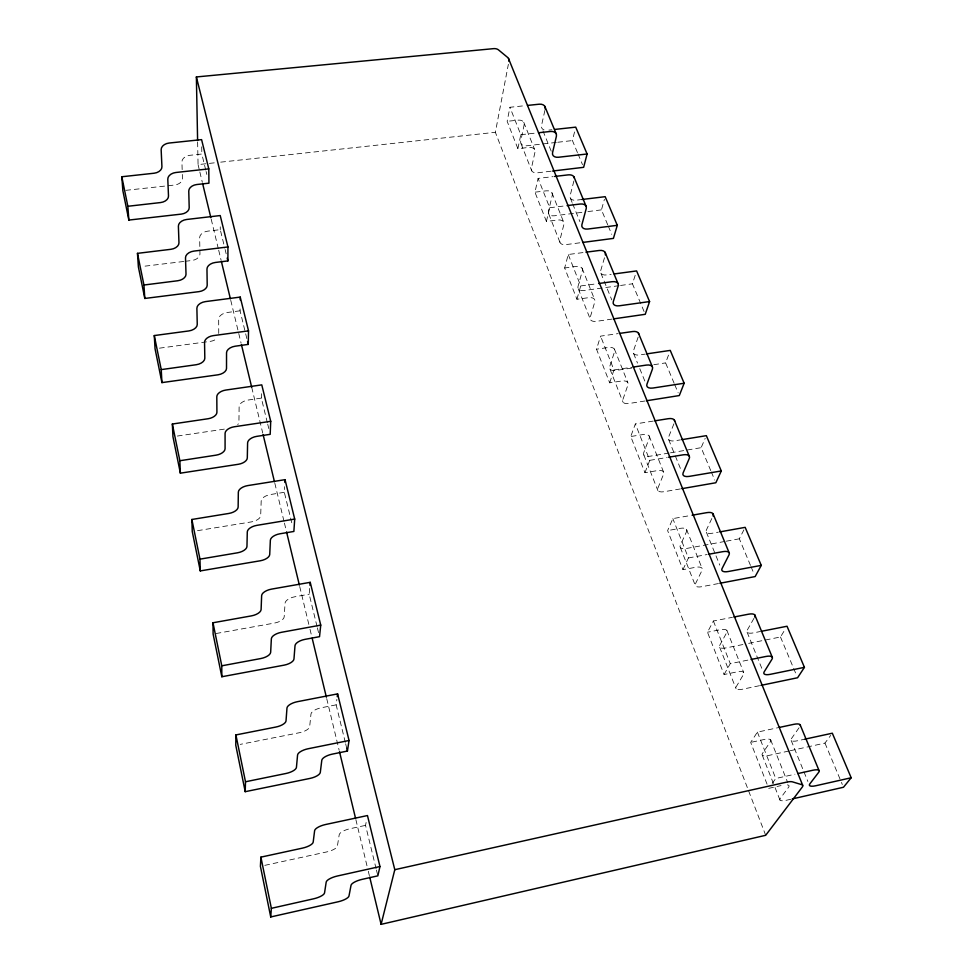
<?xml version="1.0" encoding="UTF-8"?>
<svg xmlns="http://www.w3.org/2000/svg" width="973" height="973" viewBox="0 0 973 973"><rect width="100%" height="100%" fill="white"/><g stroke="black" fill="none" stroke-linecap="round" stroke-linejoin="round"><path stroke-width="0.73" stroke-dasharray="4.87 3.65" d="M246.838 338.568L240.063 310.801L240.136 305.315M267.356 422.744L261.36 398.115L261.494 393.7M291.754 522.756L284.323 492.302L284.639 486.682M317.028 626.43L309.183 594.211L309.84 586.78M345.306 742.387L336.159 704.853L336.877 699.368M765.69 835.296L495.366 132.292L508.368 64.303M376.089 868.621L365.544 825.372L366.371 821.163M551.059 171.212L537.376 172.817A7.65 4.889 -23.1 0 1 531.392 168.317L534.992 152.092A7.748 5.035 -23 0 0 528.898 147.422L517.879 148.65L507.152 121.309L509.937 107.273L526.016 105.583M517.879 148.65L520.798 134.712L509.937 107.273M544.88 110.448L541.511 125.553A7.614 4.999 -24.2 0 0 544.016 129.895M579.811 242.812L565.86 244.612A7.906 4.731 -22.5 0 1 559.828 240.343L563.902 224.447A8.015 4.877 -22.5 0 0 557.736 219.995L546.4 221.406L534.943 192.18L538.093 178.387L553.138 176.636M546.4 221.406L549.721 207.736L538.093 178.387M577.451 152.603L572.416 140.562L575.067 129.823M573.875 181.002L570.117 195.731A7.869 4.853 -23.5 0 0 576.065 200.207L581.878 199.501M612.163 319.083L596.303 321.345A8.173 4.549 -22 0 1 590.222 317.332L594.819 301.849A8.295 4.683 -21.9 0 0 588.616 297.677L576.94 299.27L564.668 267.976L568.244 254.5L584.469 252.396M607.724 224.812L601.46 209.864L604.428 199.319M576.94 299.27L580.699 285.953L568.244 254.5M604.488 257.76L600.669 270.725A8.137 4.683 -22.9 0 0 606.666 274.945L611.153 274.35M645.063 400.985L628.911 403.515A8.465 4.318 -21.5 0 1 622.781 399.83L627.974 384.858A8.587 4.451 -21.5 0 0 621.735 381.002L609.694 382.827L596.522 349.21L600.572 336.135L617.989 333.63M644.077 311.53L632.45 283.812L635.685 273.79M609.694 382.827L613.951 369.935L600.572 336.135M638.166 337.059L633.399 351.034A8.429 4.464 -22.3 0 0 639.419 354.963L645.294 354.099M680.395 488.92L663.914 491.742A8.781 4.038 -21 0 1 657.76 488.434L663.622 474.106A8.915 4.172 -21 0 0 657.359 470.616L644.941 472.696L630.747 436.512L635.345 423.936L653.309 421.078M674.155 383.313L665.605 362.893L668.706 354.573M644.941 472.696L649.769 460.338L635.345 423.936M673.912 423.802L668.536 437.254A8.733 4.208 -21.8 0 0 674.581 440.83L680.358 439.893M710.752 470.616L701.144 447.677L705.182 438.337M718.427 583.557L701.594 586.731A9.11 3.697 -20.6 0 1 695.44 583.849L702.044 570.312A9.268 3.831 -20.6 0 0 695.78 567.271L682.949 569.643L667.624 530.577L672.842 518.609L690.587 515.495M682.949 569.643L688.422 557.955L672.842 518.609M711.81 518.536L706.362 530.054A9.073 3.892 -21.3 0 0 712.406 533.228L718.366 532.158M750.475 565.374L739.334 538.799L743.871 529.896M759.499 685.697L742.265 689.261A9.475 3.296 -20.2 0 1 736.123 686.914L743.603 674.313A9.645 3.418 -20.2 0 0 737.327 671.832L724.07 674.52L707.48 632.219L713.391 621.005L732.438 617.32M753.953 618.341L747.191 630.236A9.426 3.515 -20.8 0 0 753.224 632.912L760.57 631.465M724.07 674.52L730.285 663.659L749.587 659.767M748.675 643.372L780.48 636.987L785.576 628.631M767.065 784.177L750.682 742.399L757.395 732.122L777.768 727.755M799.04 727.78L791.39 738.702A9.827 3.065 -20.3 0 0 797.386 740.794L804.671 739.212M772.234 783.423L775.761 778.497L794.941 774.228M790.307 750.718L824.958 743.092L830.687 735.418M790.733 799.271L786.306 800.28A9.876 2.81 -19.8 0 1 780.2 798.553L788.665 787.133A10.058 2.919 -19.7 0 0 784.688 784.895M768.706 788.361L781.051 785.588M788.86 751.034L768.548 755.486A9.718 3.016 -19.9 0 1 762.406 753.503L770.47 741.596A9.888 3.126 -19.9 0 0 764.219 739.48L750.682 742.399M264.79 865.362L326.721 851.934A10.484 3.466 -15 0 0 337.4 846.048L339.2 834.761A10.594 3.564 -15.2 0 1 350.134 828.692L365.544 825.372M742.885 644.54L725.87 647.933A9.329 3.466 -20.4 0 1 719.716 645.367L726.843 632.377A9.487 3.588 -20.3 0 0 720.567 629.665L707.48 632.219M336.159 704.853L321.333 707.748A10.144 4.062 -14.7 0 0 310.983 713.987L309.669 726.636A10.034 3.965 -14.4 0 1 299.538 732.693L240.234 744.381M724.824 541.462L686.415 548.48A8.976 3.843 -20.8 0 1 680.261 545.427L686.573 531.55A9.122 3.965 -20.8 0 0 680.297 528.327L667.624 530.577M726.272 541.195L739.334 538.799M688.422 557.955L707.091 554.537M216.091 633.52L274.556 623.048A9.633 4.366 -13.8 0 0 284.189 616.858L285.065 603.114A9.73 4.476 -14.1 0 1 294.904 596.753L309.183 594.211M669.035 453.065L649.83 456.252A8.648 4.147 -21.2 0 1 643.688 452.773L649.271 438.178A8.781 4.281 -21.2 0 0 643.019 434.542L630.747 436.512M670.494 452.822L701.144 447.677M649.769 460.338L667.174 457.468M284.323 492.302L270.567 494.515A9.341 4.816 -13.6 0 0 261.19 500.973L260.679 515.605A9.256 4.695 -13.2 0 1 251.496 521.881L195.196 531.051M631.769 368.074L615.8 370.482A8.343 4.403 -21.7 0 1 609.694 366.663L614.632 351.472A8.477 4.549 -21.6 0 0 608.417 347.483L596.522 349.21M653.832 364.693L665.605 362.893M613.951 369.935L631.586 367.295M224.325 429.129L175.894 436.269M261.36 398.115L248.079 400.049A8.988 5.084 -12.9 0 0 239.127 406.556L238.932 421.917A8.903 4.962 -12.5 0 1 237.728 424.617M619.071 285.673L584.068 290.513A8.064 4.622 -22.2 0 1 578.011 286.403L582.389 270.749A8.185 4.768 -22.1 0 0 576.198 266.456L564.668 267.976M620.567 285.466L632.45 283.812M580.699 285.953L597.118 283.727M240.063 310.801L227.232 312.503A8.66 5.303 -12.3 0 0 218.67 319.035L218.743 334.98M159.45 348.164L210.35 341.353A8.587 5.181 -11.8 0 0 217.624 337.753M581.89 212.345L554.428 215.787A7.796 4.804 -22.7 0 1 548.407 211.421L552.287 195.391A7.906 4.938 -22.7 0 0 546.157 190.842L534.943 192.18M587.911 211.579L601.46 209.864M549.721 207.736L565.666 205.79M183.727 261.482L142.812 266.407M185.089 261.311L191.912 260.472A8.295 5.364 -11 0 0 199.964 254.087L199.647 237.68A8.356 5.485 -11.5 0 1 207.857 231.124L220.275 229.652L224.775 248.127M556.301 142.423L526.661 145.792A7.553 4.95 -23.3 0 1 520.689 141.219L524.131 124.885A7.65 5.084 -23.3 0 0 518.05 120.141L507.152 121.309M557.772 142.253L572.416 140.562M197.628 141.949L198.066 164.619L214.668 162.807M220.701 162.15L495.366 132.292M548.906 130.078L551.886 129.75M520.798 134.712L537.06 132.924M205.741 170.056L201.837 154.026L189.796 155.315A8.076 5.619 -10.7 0 0 181.927 161.859L182.267 173.036M125.821 190.331L174.714 185.016A8.015 5.497 -10.1 0 0 182.45 178.631L182.316 174.435M578.023 153.941L582.499 164.644M608.295 226.162L611.713 234.323M674.727 384.676L678.157 392.837M711.324 471.966L714.717 480.066M751.059 566.773L753.99 573.766M780.48 636.987L796.437 675.043M824.958 743.092L842.314 784.493M542.958 130.893L551.229 151.192M570.409 198.297L572.088 202.433M572.647 203.807L579.932 221.686M600.913 273.206L611.786 299.915M633.569 353.418L637.51 363.099M639.76 368.621L645.391 382.438M668.633 439.528L674.775 454.61M675.335 455.984L681.477 471.066M706.362 532.182L719.789 565.143M747.094 632.195L762.321 669.619M791.171 740.453L803.418 770.531M803.978 771.893L807.87 781.465M523.742 122.233L534.627 149.465M551.946 192.8L563.574 221.893M582.109 268.232L594.552 299.38M614.413 349.064L627.78 382.498M649.125 435.892L663.513 471.856M686.512 529.397L702.032 568.22M726.892 630.407L743.688 672.428M770.64 739.833L787.777 782.706M713.391 621.005L730.285 663.659M757.395 732.122L775.761 778.497M521.078 143.797L531.757 170.871M548.748 213.938L560.144 242.824M578.29 288.835L590.489 319.74M609.913 368.998L622.988 402.129M643.846 454.999L657.882 490.599M680.334 547.495L695.464 585.868M719.692 647.276L736.05 688.738M762.273 755.206L774.459 786.111M775.019 787.51L780.005 800.159M206.094 171.516L206.811 174.422M225.128 249.538L226.162 253.807M267.721 424.192L268.779 428.534M317.393 627.889L319.168 635.211M345.658 743.834L346.716 748.164M376.442 870.069L377.852 875.834M198.066 164.619L199.489 170.518M199.842 171.99L202.335 182.316M211.214 219.205L218.317 248.699M218.682 250.183L221.163 260.509M230.759 300.341L241.073 343.116M251.727 387.376L262.746 433.107M274.836 483.265L284.067 521.613M284.432 523.097L286.208 530.467M299.708 586.524L309.657 627.828M310.01 629.312L311.798 636.683M326.721 698.638L339.163 750.28M355.863 819.607L367.94 869.765M368.305 871.236L369.363 875.664M201.715 146.826L201.837 154.026M220.263 226.831L220.275 229.652"/><path stroke-width="1.46" d="M227.901 260.91L227.937 246.947L220.226 215.556L186.634 219.484A8.489 5.619 -10.7 0 0 178.387 226.162L178.971 242.8A8.416 5.497 -10.2 0 1 170.859 249.307L137.473 253.357L138.385 266.943L144.807 298.456L199.015 291.632A8.404 5.303 -11.3 0 0 207.2 285.259L206.969 269.022A8.477 5.412 -11.8 0 1 215.313 262.467L227.901 260.91L227.208 258.064M240.197 299.83L240.234 297.093L205.498 301.594A8.806 5.449 -11.6 0 0 196.887 308.271L197.251 324.447A8.721 5.327 -11.1 0 1 188.798 330.942L154.281 335.563L155.048 348.748L161.932 382.608L217.976 374.812A8.708 5.108 -12.1 0 0 226.514 368.451L226.539 352.725A8.793 5.218 -12.5 0 1 235.247 346.193L248.261 344.406L248.529 330.869L240.234 297.093M235.916 734.931L235.77 745.269L245.22 791.681L309.961 778.424A10.204 3.783 -14.6 0 0 320.299 772.428L321.795 760.278A10.314 3.88 -14.9 0 1 332.377 754.111L347.422 751.047L349.052 740.502L337.607 693.883L297.434 701.679A10.326 4.196 -14.3 0 0 286.974 708.04L286.026 720.884A10.229 4.087 -14 0 1 275.809 727.062L235.916 734.931L245.488 781.769L245.22 791.681M270.725 421.309L270.19 434.335L256.726 436.366A9.122 4.987 -13.2 0 0 247.604 442.861L247.3 457.955A9.037 4.865 -12.8 0 1 238.361 464.279L180.37 473.17L172.951 436.707L172.355 424.021L208.088 418.743A9.061 5.108 -11.9 0 0 216.918 412.284L216.809 396.692A9.134 5.23 -12.4 0 1 225.821 390.051L261.773 384.87L270.725 421.309L234.262 426.77A9.28 5.133 -12.6 0 0 225.079 433.386L225.079 448.723A9.195 5.011 -12.2 0 1 216.079 455.157L179.859 460.728L180.37 473.17M260.898 857.14L260.411 866.311L270.725 916.955L338.081 901.789A10.667 3.247 -15.2 0 0 348.991 895.987L351.022 885.321A10.788 3.333 -15.4 0 1 362.199 879.337L377.852 875.834L379.969 866.529L367.466 815.544L325.651 824.496A10.8 3.685 -14.9 0 0 314.62 830.687L313.184 842.131A10.691 3.588 -14.7 0 1 302.408 848.14L260.898 857.14L271.358 908.32L270.725 916.955M284.882 482.474L285.04 479.665L247.774 485.588A9.499 4.95 -13 0 0 238.336 492.18L238.142 507.042A9.414 4.841 -12.7 0 1 228.886 513.44L191.876 519.473L192.253 531.526L200.28 570.92L260.35 560.764A9.402 4.573 -13.4 0 0 269.716 554.525L270.36 540.21A9.487 4.695 -13.8 0 1 279.92 533.788L293.87 531.453L294.71 519.083L285.04 479.665M309.973 585.296L310.229 582.328L271.564 589.115A9.9 4.622 -13.7 0 0 261.64 595.61L261.105 609.572A9.803 4.5 -13.4 0 1 251.387 615.885L212.99 622.769L213.123 634.055L221.82 676.746L284.152 665.143A9.791 4.22 -14 0 0 293.968 659.001L295.014 645.671A9.888 4.33 -14.3 0 1 305.048 639.346L319.533 636.67L320.737 625.116L310.229 582.328M337.242 696.619L337.607 693.883M394.795 869.692L786.476 782.17A10.776 3.138 -19.8 0 1 792.472 781.854L801.764 784.676A10.679 3.065 -19.8 0 1 802.372 786.95L765.69 835.296L381.1 924.35L394.795 869.692L196.376 76.952L493.518 48.65A7.942 5.583 -24.2 0 1 498.529 49.915L507.541 57.358A7.881 5.497 -24.3 0 1 508.928 61.348M554.865 129.421L575.724 127.147L587.096 153.989L583.63 167.32L552.542 171.041M581.878 199.501L605.17 196.68L617.296 225.322L613.416 238.397L582.742 242.435M614.145 273.948L636.61 270.932L649.575 301.569L645.233 314.303L613.671 318.864M646.765 353.88L670.251 350.402L684.153 383.24L679.3 395.561L646.546 400.754M681.793 439.662L706.349 435.661L721.285 470.956L715.848 482.754L681.866 488.665M719.85 531.89L745.16 527.354L761.263 565.386L755.157 576.563L719.898 583.277M762.041 631.173L787.035 626.247L804.428 667.344L797.58 677.755L760.959 685.381M804.671 739.212L832.329 733.216L851.18 777.768L843.469 787.254L792.204 798.942M271.358 908.32L313.549 898.821A10.873 3.357 -14.9 0 0 324.544 892.898L326.198 882.073A10.995 3.454 -15.2 0 1 337.473 875.98L379.969 866.529M851.18 777.768L815.788 785.746A9.985 2.858 -20.1 0 1 809.816 783.91L818.731 772.258A10.168 2.968 -20.1 0 0 812.65 770.288L797.896 773.571M779.227 727.451L793.773 724.338A9.998 3.174 -20.3 0 1 800.329 725.554M245.488 781.769L286.013 773.474A10.399 3.904 -14.3 0 0 296.437 767.356L297.568 755.036A10.508 4.014 -14.5 0 1 308.234 748.724L349.052 740.502M804.428 667.344L770.19 674.35A9.584 3.345 -20.6 0 1 764.158 671.893L772.051 659.086A9.742 3.466 -20.6 0 0 765.909 656.471L751.071 659.463M733.91 617.028L748.553 614.194A9.596 3.637 -20.8 0 1 754.707 617.028M221.82 676.746L221.783 665.812L260.764 658.551A9.961 4.342 -13.6 0 0 270.664 652.287L271.358 638.738A10.058 4.464 -13.9 0 1 281.489 632.292L320.737 625.116M761.263 565.386L728.096 571.552A9.207 3.758 -21.1 0 1 722.051 568.573L729.045 554.805A9.365 3.88 -21.1 0 0 722.878 551.655L708.526 554.282M692.071 515.228L706.86 512.637A9.219 4.026 -21.3 0 1 713.027 515.97M200.28 570.92L199.976 559.147L237.534 552.798A9.56 4.707 -12.9 0 0 246.96 546.425L247.288 531.89A9.657 4.829 -13.3 0 1 256.908 525.347L294.71 519.083M721.285 470.956L689.139 476.393A8.866 4.087 -21.6 0 1 683.095 472.963L689.285 458.429A9 4.22 -21.6 0 0 683.119 454.829L668.621 457.225M654.817 420.835L668.293 418.694A8.866 4.342 -21.8 0 1 674.69 421.187M684.153 383.24L652.968 388.032A8.55 4.366 -22.1 0 1 646.936 384.238L652.433 369.071A8.672 4.512 -22.1 0 0 646.279 365.094L633.058 367.076M619.448 333.423L632.511 331.55A8.55 4.61 -22.3 0 1 638.847 334.347M161.932 382.608L161.238 369.606L196.218 364.729A8.854 5.242 -11.5 0 0 204.817 358.246L204.549 342.289A8.927 5.364 -11.9 0 1 213.318 335.624L248.529 330.869M649.575 301.569L619.29 305.79A8.246 4.597 -22.7 0 1 613.282 301.679L618.171 286.013A8.368 4.743 -22.7 0 0 612.053 281.708L598.614 283.52M585.941 252.202L599.222 250.475A8.258 4.829 -22.9 0 1 605.328 254.89M137.473 253.357L143.943 285.016L177.767 280.747A8.538 5.437 -10.6 0 0 186.013 274.252L185.502 257.772A8.611 5.558 -11.1 0 1 193.895 251.095L227.937 246.947M617.296 225.322L587.862 229.032A7.966 4.792 -23.3 0 1 581.903 224.654L586.233 208.587A8.088 4.938 -23.3 0 0 580.151 204.026L567.113 205.607M554.646 176.454L568.183 174.872A7.979 4.999 -23.5 0 1 574.362 178.132M121.82 176.758L127.852 206.276L160.594 202.554A8.246 5.595 -9.6 0 0 168.499 196.047L167.794 179.166A8.307 5.716 -10.2 0 1 175.845 172.501L208.781 168.888L208.94 183.179L196.753 184.529A8.185 5.57 -11 0 0 188.762 191.085L189.2 207.723A8.125 5.449 -10.5 0 1 181.343 214.109L128.85 220.068L122.853 190.659L121.82 176.758L154.148 173.218A8.137 5.643 -9.2 0 0 161.932 166.724L161.153 149.708A8.198 5.765 -9.8 0 1 169.071 143.043L201.593 139.626L208.781 168.888M587.096 153.989L558.478 157.249A7.711 4.95 -23.9 0 1 552.555 152.639L556.398 136.256A7.82 5.096 -24 0 0 550.365 131.464L538.543 132.766M527.475 105.425L539.176 104.208A7.723 5.145 -24.2 0 1 545.184 109.073M544.844 106.361L556.07 133.569M573.961 176.891L585.965 205.972M605.097 252.323L617.964 283.484M638.483 333.192L652.299 366.651M674.362 420.105L689.237 456.13M713.039 513.768L729.093 552.664M754.829 614.997L772.221 657.128M800.134 724.751L819.035 770.531M508.502 58.477L802.64 785.187M247.543 341.487L248.261 344.406M346.716 748.164L347.422 751.047M202.688 183.8L210.861 217.721M221.516 261.98L230.406 298.857M241.426 344.588L251.727 387.376M263.099 434.578L274.471 481.781M286.561 531.939L299.356 585.053M312.151 638.154L326.369 697.167M339.516 751.752L355.51 818.135M369.728 877.147L381.1 924.35M154.281 335.563L161.238 369.606M172.355 424.021L179.859 460.728M191.876 519.473L199.976 559.147M212.99 622.769L221.783 665.812M127.852 206.276L128.85 220.068M143.943 285.016L144.807 298.456M196.376 76.952L197.604 140.44"/></g></svg>
